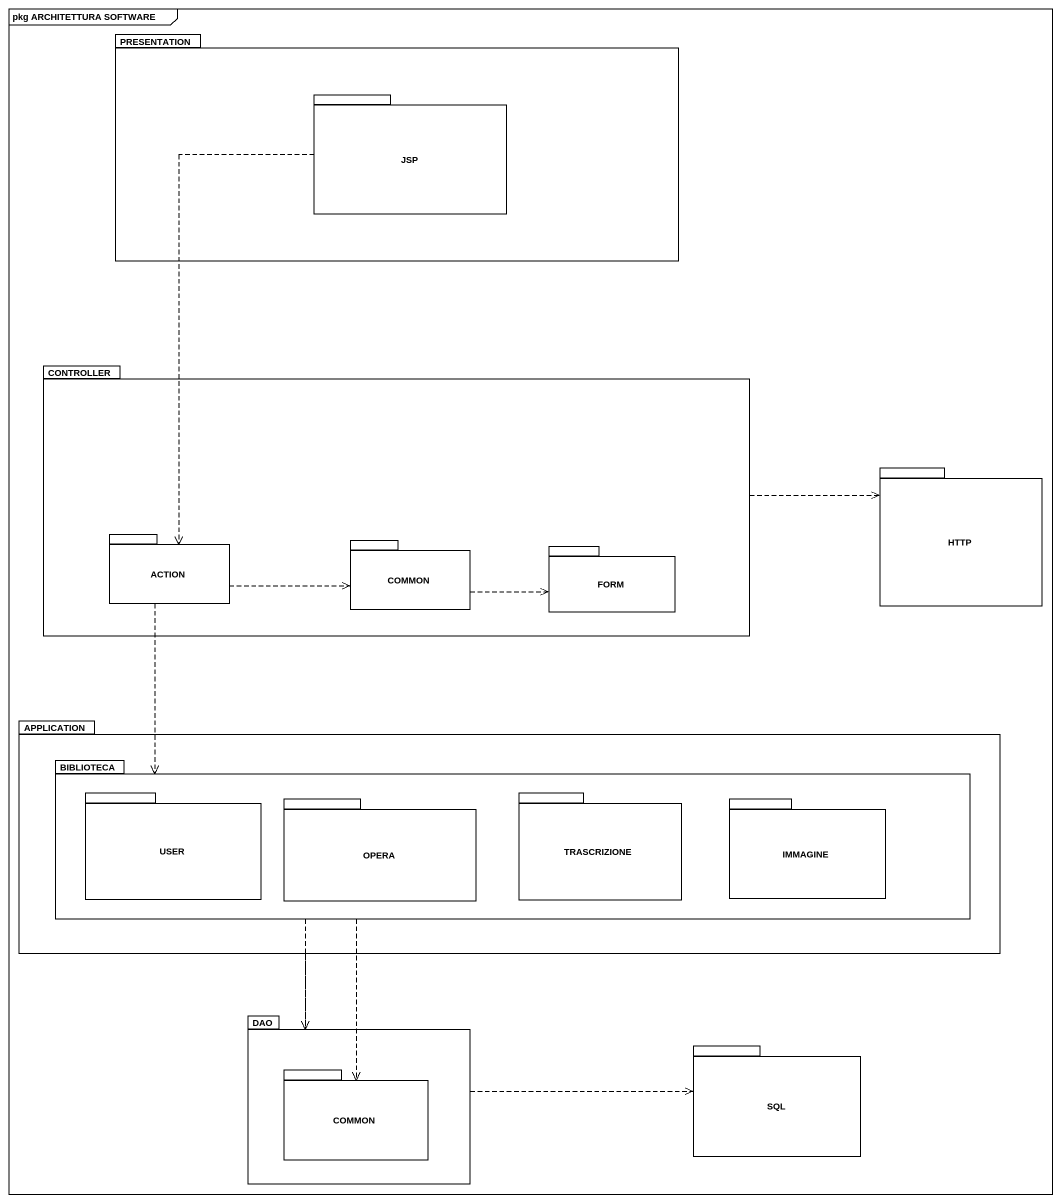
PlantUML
@startuml
mainframe pkg ARCHITETTURA SOFTWARE
package PRESENTATION {
  package JSP {
  }
}
package CONTROLLER {
  package "ACTION" as ACTION_ {
  }
  package COMMON {
  }
  package FORM {
  }
}
package HTTP {
}
package APPLICATION {
  package BIBLIOTECA {
    package USER {
    }
    package TRASCRIZIONE {
    }
    package OPERA {
    }
    package IMMAGINE {
    }
  }
}
package DAO {
  package "COMMON" as COMMON_2 {
  }
}
package SQL {
}
JSP ..> ACTION_
CONTROLLER .right.> HTTP
ACTION_ .right.> COMMON
ACTION_ ..> BIBLIOTECA
COMMON .right.> FORM
APPLICATION ..> DAO
BIBLIOTECA ..> DAO
BIBLIOTECA ..> COMMON_2
DAO .right.> SQL
@enduml
